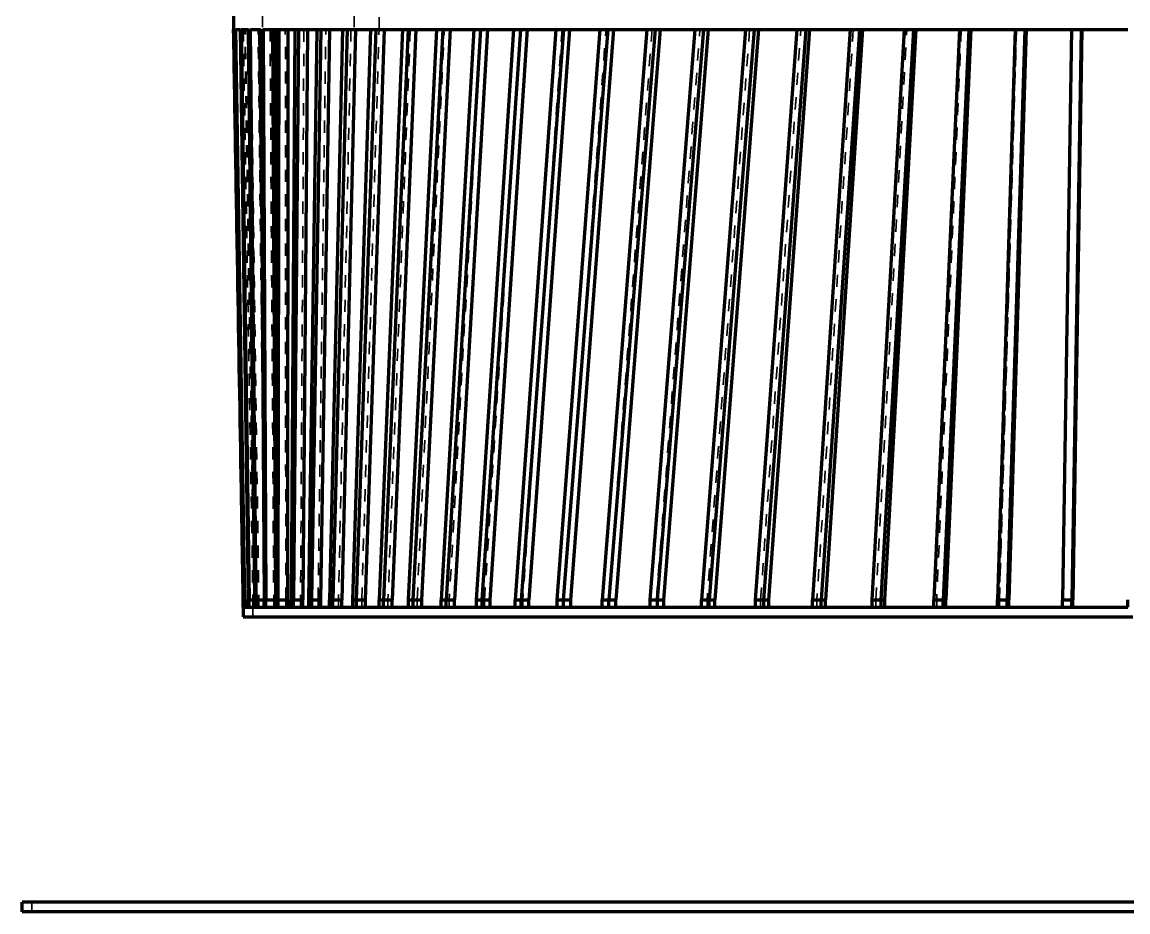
# Model space of a CAD drawing. Header units: inches. Extents: x -0.1 to 57.6, y -5.7 to 33.1.
# Drawn here: x 28.33 to 37.33, y 18.19 to 25.42 of the extents above; entities that cross this region are included whole.
import ezdxf

# ---------------------------------------------------------------- set-up
doc = ezdxf.new("R2010")
doc.units = ezdxf.units.IN
doc.header["$LTSCALE"] = 0.75
doc.header["$MEASUREMENT"] = 0
doc.linetypes.add('HIDDEN2', pattern=[0.1875, 0.125, -0.0625])
doc.layers.add('Hidden', color=7, linetype='HIDDEN2', lineweight=35)
doc.layers.add('Visible', color=7, linetype='Continuous', lineweight=70)

msp = doc.modelspace()

# ---------------------------------------------------------------- linework, layer by layer
at = {"layer": 'Hidden', "extrusion": (0, 1, 0)}
for p, q in [((30.2851, 25.484), (30.2851, 25.3659)), ((31.0293, 25.484), (31.0293, 25.3659)), ((31.0293, 25.484), (31.0293, 25.3659)), ((31.2339, 25.3659), (31.2339, 25.484)), ((31.2339, 25.3659), (31.2339, 25.484)), ((30.049, 25.3659), (30.1278, 20.7243)), ((30.0659, 25.3659), (30.061, 25.3659)), ((30.1372, 20.7243), (30.061, 25.3659)), ((30.1404, 20.7243), (30.0659, 25.3659)), ((30.1116, 25.3659), (30.1018, 25.3659)), ((30.1018, 25.3659), (30.1686, 20.7243)), ((30.1116, 25.3659), (30.1752, 20.7243)), ((30.1277, 25.3659), (30.2065, 20.7243)), ((30.1277, 25.3659), (30.2064, 20.7243)), ((30.2158, 20.7243), (30.1396, 25.3659)), ((30.2158, 20.7243), (30.1396, 25.3659)), ((30.2191, 20.7243), (30.1445, 25.3659)), ((30.2191, 20.7243), (30.1445, 25.3659)), ((30.186, 25.3659), (30.1712, 25.3659)), ((30.2223, 20.7243), (30.1712, 25.3659)), ((30.1799, 25.3659), (30.2471, 20.7243)), ((30.1799, 25.3659), (30.2471, 20.7243)), ((30.2321, 20.7243), (30.186, 25.3659)), ((30.1898, 25.3659), (30.2537, 20.7243)), ((30.1898, 25.3659), (30.2537, 20.7243)), ((30.3004, 20.7243), (30.2486, 25.3659)), ((30.3004, 20.7243), (30.2486, 25.3659)), ((30.2887, 25.3659), (30.2691, 25.3659)), ((30.2691, 25.3659), (30.2982, 20.7243)), ((30.2887, 25.3659), (30.3113, 20.7243)), ((30.3454, 25.3659), (30.3758, 20.7243)), ((30.3454, 25.3659), (30.3758, 20.7243)), ((30.3965, 20.7243), (30.395, 25.3659)), ((30.413, 20.7243), (30.4193, 25.3659)), ((30.4735, 20.7243), (30.4699, 25.3659)), ((30.4735, 20.7243), (30.4699, 25.3659)), ((30.5484, 25.3659), (30.5176, 20.7243)), ((30.5774, 25.3659), (30.5374, 20.7243)), ((30.6216, 25.3659), (30.5938, 20.7243)), ((30.6216, 25.3659), (30.5938, 20.7243)), ((30.6615, 20.7243), (30.7287, 25.3659)), ((30.6848, 20.7243), (30.7622, 25.3659)), ((30.7367, 20.7243), (30.8, 25.3659)), ((30.7367, 20.7243), (30.8, 25.3659)), ((30.9352, 25.3659), (30.8287, 20.7243)), ((30.9732, 25.3659), (30.8555, 20.7243)), ((31.0042, 25.3659), (30.9028, 20.7243)), ((31.0042, 25.3659), (30.9028, 20.7243)), ((31.0195, 20.7243), (31.1671, 25.3659)), ((31.0498, 20.7243), (31.2093, 25.3659)), ((31.0922, 20.7243), (31.2336, 25.3659)), ((31.0922, 20.7243), (31.2336, 25.3659)), ((31.4235, 25.3659), (31.2343, 20.7243)), ((31.4698, 25.3659), (31.2682, 20.7243)), ((31.4872, 25.3659), (31.3054, 20.7243)), ((31.4872, 25.3659), (31.3054, 20.7243)), ((31.4735, 20.7243), (31.7033, 25.3659)), ((31.511, 20.7243), (31.7535, 25.3659)), ((31.5428, 20.7243), (31.764, 25.3659)), ((31.5428, 20.7243), (31.764, 25.3659)), ((32.0055, 25.3659), (31.7374, 20.7243)), ((32.0594, 25.3659), (31.7786, 20.7243)), ((32.0629, 25.3659), (31.8046, 20.7243)), ((32.0629, 25.3659), (31.8046, 20.7243)), ((32.0265, 20.7243), (32.3288, 25.3659)), ((32.0714, 20.7243), (32.3862, 25.3659)), ((32.0912, 20.7243), (32.3827, 25.3659)), ((32.0912, 20.7243), (32.3827, 25.3659)), ((32.672, 25.3659), (32.3411, 20.7243)), ((32.7327, 25.3659), (32.3898, 20.7243)), ((32.7222, 25.3659), (32.403, 20.7243)), ((32.7222, 25.3659), (32.403, 20.7243)), ((32.6814, 20.7243), (33.0337, 25.3659)), ((32.7338, 20.7243), (33.0974, 25.3659)), ((32.7401, 20.7243), (33.08, 25.3659)), ((32.7401, 20.7243), (33.08, 25.3659)), ((33.4126, 25.3659), (33.0474, 20.7243)), ((33.4548, 25.3659), (33.1025, 20.7243)), ((33.4548, 25.3659), (33.1025, 20.7243)), ((33.4791, 25.3659), (33.1037, 20.7243)), ((33.4391, 20.7243), (33.807, 25.3659)), ((33.4901, 20.7243), (33.845, 25.3659)), ((33.4901, 20.7243), (33.845, 25.3659)), ((33.4991, 20.7243), (33.876, 25.3659)), ((34.2155, 25.3659), (33.856, 20.7243)), ((34.249, 25.3659), (33.9024, 20.7243)), ((34.249, 25.3659), (33.9024, 20.7243)), ((34.2868, 25.3659), (33.9196, 20.7243)), ((34.2971, 20.7243), (34.6365, 25.3659)), ((34.3384, 20.7243), (34.6654, 25.3659)), ((34.3384, 20.7243), (34.6654, 25.3659)), ((34.3642, 20.7243), (34.7097, 25.3659)), ((35.0682, 25.3659), (34.7612, 20.7243)), ((35.0925, 25.3659), (34.7967, 20.7243)), ((35.0925, 25.3659), (34.7967, 20.7243)), ((35.1431, 25.3659), (34.8315, 20.7243)), ((35.2461, 20.7243), (35.509, 25.3659)), ((35.2753, 20.7243), (35.5285, 25.3659)), ((35.2754, 20.7243), (35.5285, 25.3659)), ((35.3192, 20.7243), (35.5852, 25.3659)), ((35.9571, 25.3659), (35.7491, 20.7243)), ((35.9718, 25.3659), (35.7715, 20.7243)), ((35.9718, 25.3659), (35.7715, 20.7243)), ((36.0344, 25.3659), (35.8245, 20.7243)), ((36.2666, 20.7243), (36.4108, 25.3659)), ((36.2818, 20.7243), (36.4206, 25.3659)), ((36.4206, 25.3659), (36.2818, 20.7243)), ((36.3438, 20.7243), (36.4889, 25.3659)), ((36.8682, 25.3659), (36.7944, 20.7243)), ((36.8732, 25.3659), (36.8021, 20.7243)), ((36.8732, 25.3659), (36.8021, 20.7243)), ((36.9468, 25.3659), (36.8727, 20.7243)), ((30.3102, 20.7243), (30.2785, 23.8626)), ((30.3102, 20.7243), (30.2785, 23.8625)), ((30.1278, 20.6643), (30.1278, 20.7243)), ((30.1372, 20.6643), (30.1372, 20.7243)), ((30.1372, 20.7243), (30.1686, 20.7243)), ((30.1404, 20.6643), (30.1404, 20.7243)), ((30.1686, 20.6643), (30.1686, 20.7243)), ((30.1752, 20.7243), (30.1686, 20.7243)), ((30.1752, 20.6643), (30.1752, 20.7243)), ((30.2064, 20.6643), (30.2064, 20.7243)), ((30.2064, 20.6643), (30.2064, 20.7243)), ((30.2065, 20.6643), (30.2065, 20.7243)), ((30.2065, 20.6643), (30.2065, 20.7243)), ((30.2158, 20.6643), (30.2158, 20.7243)), ((30.2158, 20.6643), (30.2158, 20.7243)), ((30.2191, 20.6643), (30.2191, 20.7243)), ((30.2191, 20.6643), (30.2191, 20.7243)), ((30.2223, 20.6643), (30.2223, 20.7243)), ((30.2321, 20.7243), (30.2223, 20.7243)), ((30.2321, 20.6643), (30.2321, 20.7243)), ((30.2471, 20.6643), (30.2471, 20.7243)), ((30.2471, 20.6643), (30.2471, 20.7243)), ((30.2537, 20.6643), (30.2537, 20.7243)), ((30.2537, 20.6643), (30.2537, 20.7243)), ((30.2982, 20.6643), (30.2982, 20.7243)), ((30.3113, 20.7243), (30.2982, 20.7243)), ((30.3004, 20.6643), (30.3004, 20.7243)), ((30.3004, 20.6643), (30.3004, 20.7243)), ((30.3102, 20.6643), (30.3102, 20.7243)), ((30.3102, 20.6643), (30.3102, 20.7243)), ((30.3113, 20.6643), (30.3113, 20.7243)), ((30.3758, 20.6643), (30.3758, 20.7243)), ((30.3758, 20.6643), (30.3758, 20.7243)), ((30.3965, 20.6643), (30.3965, 20.7243)), ((30.413, 20.6643), (30.413, 20.7243)), ((30.4735, 20.6643), (30.4735, 20.7243)), ((30.4735, 20.6643), (30.4735, 20.7243)), ((30.5176, 20.6643), (30.5176, 20.7243)), ((30.5374, 20.6643), (30.5374, 20.7243)), ((30.5938, 20.6643), (30.5938, 20.7243)), ((30.5938, 20.6643), (30.5938, 20.7243)), ((30.6615, 20.6643), (30.6615, 20.7243)), ((30.6848, 20.6643), (30.6848, 20.7243)), ((30.7367, 20.6643), (30.7367, 20.7243)), ((30.7367, 20.6643), (30.7367, 20.7243)), ((30.8287, 20.6643), (30.8287, 20.7243)), ((30.8555, 20.6643), (30.8555, 20.7243)), ((30.9028, 20.6643), (30.9028, 20.7243)), ((30.9028, 20.6643), (30.9028, 20.7243)), ((31.0195, 20.6643), (31.0195, 20.7243)), ((31.0498, 20.6643), (31.0498, 20.7243)), ((31.0922, 20.6643), (31.0922, 20.7243)), ((31.0922, 20.6643), (31.0922, 20.7243)), ((31.2343, 20.6643), (31.2343, 20.7243)), ((31.2682, 20.6643), (31.2682, 20.7243)), ((31.3054, 20.6643), (31.3054, 20.7243)), ((31.3054, 20.6643), (31.3054, 20.7243)), ((31.4735, 20.6643), (31.4735, 20.7243)), ((31.511, 20.6643), (31.511, 20.7243)), ((31.5428, 20.6643), (31.5428, 20.7243)), ((31.5428, 20.6643), (31.5428, 20.7243)), ((31.7374, 20.6643), (31.7374, 20.7243)), ((31.7786, 20.6643), (31.7786, 20.7243)), ((31.8046, 20.6643), (31.8046, 20.7243)), ((31.8046, 20.6643), (31.8046, 20.7243)), ((32.0265, 20.6643), (32.0265, 20.7243)), ((32.0714, 20.6643), (32.0714, 20.7243)), ((32.0912, 20.6643), (32.0912, 20.7243)), ((32.0912, 20.6643), (32.0912, 20.7243)), ((32.3411, 20.6643), (32.3411, 20.7243)), ((32.3898, 20.6643), (32.3898, 20.7243)), ((32.403, 20.6643), (32.403, 20.7243)), ((32.403, 20.6643), (32.403, 20.7243)), ((32.6814, 20.6643), (32.6814, 20.7243)), ((32.7338, 20.6643), (32.7338, 20.7243)), ((32.7401, 20.6643), (32.7401, 20.7243)), ((32.7401, 20.6643), (32.7401, 20.7243)), ((33.0474, 20.6643), (33.0474, 20.7243)), ((33.1025, 20.6643), (33.1025, 20.7243)), ((33.1025, 20.6643), (33.1025, 20.7243)), ((33.1037, 20.6643), (33.1037, 20.7243)), ((33.4391, 20.6643), (33.4391, 20.7243)), ((33.4901, 20.6643), (33.4901, 20.7243)), ((33.4901, 20.6643), (33.4901, 20.7243)), ((33.4991, 20.6643), (33.4991, 20.7243)), ((33.856, 20.6643), (33.856, 20.7243)), ((33.9024, 20.6643), (33.9024, 20.7243)), ((33.9024, 20.6643), (33.9024, 20.7243)), ((33.9196, 20.6643), (33.9196, 20.7243)), ((34.2971, 20.6643), (34.2971, 20.7243)), ((34.3384, 20.6643), (34.3384, 20.7243)), ((34.3384, 20.6643), (34.3384, 20.7243)), ((34.3642, 20.6643), (34.3642, 20.7243)), ((34.7612, 20.6643), (34.7612, 20.7243)), ((34.7967, 20.6643), (34.7967, 20.7243)), ((34.7967, 20.6643), (34.7967, 20.7243)), ((34.8315, 20.6643), (34.8315, 20.7243)), ((35.2461, 20.6643), (35.2461, 20.7243)), ((35.2753, 20.6643), (35.2753, 20.7243)), ((35.2754, 20.6643), (35.2754, 20.7243)), ((35.3192, 20.6643), (35.3192, 20.7243)), ((35.7491, 20.6643), (35.7491, 20.7243)), ((35.7715, 20.6643), (35.7715, 20.7243)), ((35.7715, 20.6643), (35.7715, 20.7243)), ((35.8245, 20.6643), (35.8245, 20.7243)), ((36.2666, 20.6643), (36.2666, 20.7243)), ((36.2818, 20.6643), (36.2818, 20.7243)), ((36.2818, 20.6643), (36.2818, 20.7243)), ((36.3438, 20.6643), (36.3438, 20.7243)), ((36.7944, 20.6643), (36.7944, 20.7243)), ((36.8021, 20.6643), (36.8021, 20.7243)), ((36.8021, 20.6643), (36.8021, 20.7243)), ((36.8727, 20.6643), (36.8727, 20.7243)), ((30.2064, 20.5855), (30.2064, 20.6643)), ((30.2064, 20.5855), (30.2064, 20.6643)), ((28.4064, 18.2643), (28.4064, 18.1855))]:
    msp.add_line(p, q, dxfattribs=at)
at = {"layer": 'Visible', "extrusion": (0, 1, 0)}
for p, q in [((30.0489, 25.484), (30.0489, 25.3659)), ((30.049, 25.3659), (30.061, 25.3659)), ((30.049, 25.3659), (30.1276, 20.7243)), ((30.1372, 20.7243), (30.061, 25.3659)), ((30.0659, 25.3659), (30.1018, 25.3659)), ((30.1404, 20.7243), (30.0659, 25.3659)), ((30.1018, 25.3659), (30.1686, 20.7243)), ((30.1116, 25.3659), (30.1712, 25.3659)), ((30.1116, 25.3659), (30.1752, 20.7243)), ((30.2223, 20.7243), (30.1712, 25.3659)), ((30.186, 25.3659), (30.2691, 25.3659)), ((30.2321, 20.7243), (30.186, 25.3659)), ((30.2785, 23.8626), (30.2633, 25.3659)), ((30.2785, 23.8625), (30.2633, 25.3659)), ((30.2691, 25.3659), (30.2982, 20.7243)), ((30.2887, 25.3659), (30.395, 25.3659)), ((30.2887, 25.3659), (30.3113, 20.7243)), ((30.365, 25.3659), (30.3889, 20.7243)), ((30.365, 25.3659), (30.3889, 20.7243)), ((30.395, 25.3659), (30.4193, 25.3659)), ((30.3965, 20.7243), (30.395, 25.3659)), ((30.413, 20.7243), (30.4193, 25.3659)), ((30.4193, 25.3659), (30.5484, 25.3659)), ((30.49, 20.7243), (30.4942, 25.3659)), ((30.49, 20.7243), (30.4942, 25.3659)), ((30.5484, 25.3659), (30.5175, 20.7243)), ((30.5774, 25.3659), (30.5374, 20.7243)), ((30.5484, 25.3659), (30.5774, 25.3659)), ((30.5774, 25.3659), (30.7287, 25.3659)), ((30.6506, 25.3659), (30.6136, 20.7243)), ((30.6506, 25.3659), (30.6136, 20.7243)), ((30.6615, 20.7243), (30.7287, 25.3659)), ((30.6848, 20.7243), (30.7622, 25.3659)), ((30.7287, 25.3659), (30.7622, 25.3659)), ((30.76, 20.7243), (30.8335, 25.3659)), ((30.76, 20.7243), (30.8335, 25.3659)), ((30.7622, 25.3659), (30.9352, 25.3659)), ((30.9352, 25.3659), (30.8287, 20.7243)), ((30.9732, 25.3659), (30.8555, 20.7243)), ((31.0422, 25.3659), (30.9295, 20.7243)), ((31.0422, 25.3659), (30.9295, 20.7243)), ((30.9352, 25.3659), (30.9732, 25.3659)), ((30.9732, 25.3659), (31.1671, 25.3659)), ((31.0195, 20.7243), (31.1671, 25.3659)), ((31.0498, 20.7243), (31.2093, 25.3659)), ((31.1225, 20.7243), (31.2758, 25.3659)), ((31.1225, 20.7243), (31.2758, 25.3659)), ((31.1671, 25.3659), (31.2093, 25.3659)), ((31.2093, 25.3659), (31.4235, 25.3659)), ((31.4235, 25.3659), (31.2343, 20.7243)), ((31.4698, 25.3659), (31.2682, 20.7243)), ((31.5335, 25.3659), (31.3393, 20.7243)), ((31.5335, 25.3659), (31.3393, 20.7243)), ((31.4235, 25.3659), (31.4698, 25.3659)), ((31.4698, 25.3659), (31.7033, 25.3659)), ((31.4735, 20.7243), (31.7033, 25.3659)), ((31.511, 20.7243), (31.7535, 25.3659)), ((31.5802, 20.7243), (31.8141, 25.3659)), ((31.5802, 20.7243), (31.8141, 25.3659)), ((31.7033, 25.3659), (31.7535, 25.3659)), ((32.0055, 25.3659), (31.7374, 20.7243)), ((31.7535, 25.3659), (32.0055, 25.3659)), ((32.0594, 25.3659), (31.7786, 20.7243)), ((32.1168, 25.3659), (31.8457, 20.7243)), ((32.1168, 25.3659), (31.8457, 20.7243)), ((32.0055, 25.3659), (32.0594, 25.3659)), ((32.0265, 20.7243), (32.3288, 25.3659)), ((32.0594, 25.3659), (32.3288, 25.3659)), ((32.0714, 20.7243), (32.3862, 25.3659)), ((32.1361, 20.7243), (32.4401, 25.3659)), ((32.1361, 20.7243), (32.4401, 25.3659)), ((32.3288, 25.3659), (32.3862, 25.3659)), ((32.672, 25.3659), (32.3411, 20.7243)), ((32.3862, 25.3659), (32.672, 25.3659)), ((32.7327, 25.3659), (32.3897, 20.7243)), ((32.7829, 25.3659), (32.4517, 20.7243)), ((32.7829, 25.3659), (32.4517, 20.7243)), ((32.672, 25.3659), (32.7327, 25.3659)), ((32.6814, 20.7243), (33.0337, 25.3659)), ((32.7327, 25.3659), (33.0337, 25.3659)), ((32.7338, 20.7243), (33.0974, 25.3659)), ((32.7925, 20.7243), (33.1437, 25.3659)), ((32.7925, 20.7243), (33.1437, 25.3659)), ((33.0337, 25.3659), (33.0974, 25.3659)), ((33.4126, 25.3659), (33.0474, 20.7243)), ((33.0974, 25.3659), (33.4126, 25.3659)), ((33.4791, 25.3659), (33.1036, 20.7243)), ((33.5213, 25.3659), (33.1588, 20.7243)), ((33.5213, 25.3659), (33.1588, 20.7243)), ((33.4126, 25.3659), (33.4791, 25.3659)), ((33.4391, 20.7243), (33.807, 25.3659)), ((33.4791, 25.3659), (33.807, 25.3659)), ((33.4991, 20.7243), (33.876, 25.3659)), ((33.5501, 20.7243), (33.914, 25.3659)), ((33.5501, 20.7243), (33.914, 25.3659)), ((33.807, 25.3659), (33.876, 25.3659)), ((34.2155, 25.3659), (33.856, 20.7243)), ((33.876, 25.3659), (34.2155, 25.3659)), ((34.2868, 25.3659), (33.9196, 20.7243)), ((34.3203, 25.3659), (33.966, 20.7243)), ((34.3203, 25.3659), (33.966, 20.7243)), ((34.2155, 25.3659), (34.2868, 25.3659)), ((34.2868, 25.3659), (34.6365, 25.3659)), ((34.2971, 20.7243), (34.6365, 25.3659)), ((34.3642, 20.7243), (34.7097, 25.3659)), ((34.4055, 20.7243), (34.7387, 25.3659)), ((34.4055, 20.7243), (34.7387, 25.3659)), ((34.6365, 25.3659), (34.7097, 25.3659)), ((34.7097, 25.3659), (35.0682, 25.3659)), ((35.0682, 25.3659), (34.7612, 20.7243)), ((35.1431, 25.3659), (34.8315, 20.7243)), ((35.1674, 25.3659), (34.867, 20.7243)), ((35.1674, 25.3659), (34.867, 20.7243)), ((35.0682, 25.3659), (35.1431, 25.3659)), ((35.1431, 25.3659), (35.509, 25.3659)), ((35.2461, 20.7243), (35.509, 25.3659)), ((35.3192, 20.7243), (35.5852, 25.3659)), ((35.3485, 20.7243), (35.6048, 25.3659)), ((35.3485, 20.7243), (35.6048, 25.3659)), ((35.509, 25.3659), (35.5852, 25.3659)), ((35.5852, 25.3659), (35.9571, 25.3659)), ((35.9571, 25.3659), (35.7491, 20.7243)), ((36.0344, 25.3659), (35.8245, 20.7243)), ((36.0492, 25.3659), (35.847, 20.7243)), ((36.0492, 25.3659), (35.847, 20.7243)), ((35.9571, 25.3659), (36.0344, 25.3659)), ((36.0344, 25.3659), (36.4108, 25.3659)), ((36.4108, 25.3659), (36.2666, 20.7243)), ((36.4889, 25.3659), (36.3438, 20.7243)), ((36.3591, 20.7243), (36.4987, 25.3659)), ((36.4987, 25.3659), (36.3591, 20.7243)), ((36.4108, 25.3659), (36.4889, 25.3659)), ((36.4889, 25.3659), (36.8682, 25.3659)), ((36.8682, 25.3659), (36.7943, 20.7243)), ((36.8682, 25.3659), (36.9468, 25.3659)), ((36.9468, 25.3659), (36.8727, 20.7243)), ((36.9517, 25.3659), (36.8804, 20.7243)), ((36.9517, 25.3659), (36.8804, 20.7243)), ((36.9468, 25.3659), (37.3276, 25.3659)), ((30.1276, 20.7243), (30.1276, 20.6643)), ((30.1276, 20.7243), (30.1276, 20.6643)), ((30.1276, 20.7243), (30.1278, 20.7243)), ((30.1278, 20.7243), (30.1372, 20.7243)), ((30.1278, 20.6643), (30.1278, 20.7243)), ((30.1372, 20.6643), (30.1372, 20.7243)), ((30.1404, 20.6643), (30.1404, 20.7243)), ((30.1686, 20.6643), (30.1686, 20.7243)), ((30.1752, 20.7243), (30.2223, 20.7243)), ((30.1752, 20.6643), (30.1752, 20.7243)), ((30.2223, 20.6643), (30.2223, 20.7243)), ((30.2321, 20.7243), (30.2982, 20.7243)), ((30.2321, 20.6643), (30.2321, 20.7243)), ((30.2982, 20.6643), (30.2982, 20.7243)), ((30.3113, 20.7243), (30.3889, 20.7243)), ((30.3113, 20.6643), (30.3113, 20.7243)), ((30.3889, 20.6643), (30.3889, 20.7243)), ((30.3889, 20.7243), (30.3889, 20.7243)), ((30.3889, 20.6643), (30.3889, 20.7243)), ((30.3965, 20.7243), (30.4046, 20.7243)), ((30.3965, 20.6643), (30.3965, 20.7243)), ((30.4046, 20.7243), (30.413, 20.7243)), ((30.413, 20.7243), (30.49, 20.7243)), ((30.413, 20.6643), (30.413, 20.7243)), ((30.49, 20.6643), (30.49, 20.7243)), ((30.49, 20.7243), (30.49, 20.7243)), ((30.49, 20.7243), (30.49, 20.7243)), ((30.49, 20.6643), (30.49, 20.7243)), ((30.5175, 20.7243), (30.5273, 20.7243)), ((30.5175, 20.6643), (30.5175, 20.7243)), ((30.5273, 20.7243), (30.5374, 20.7243)), ((30.5374, 20.7243), (30.6136, 20.7243)), ((30.5374, 20.6643), (30.5374, 20.7243)), ((30.6136, 20.6643), (30.6136, 20.7243)), ((30.6136, 20.7243), (30.6136, 20.7243)), ((30.6136, 20.7243), (30.6136, 20.7243)), ((30.6136, 20.6643), (30.6136, 20.7243)), ((30.6615, 20.7243), (30.673, 20.7243)), ((30.6615, 20.6643), (30.6615, 20.7243)), ((30.673, 20.7243), (30.6848, 20.7243)), ((30.6848, 20.7243), (30.76, 20.7243)), ((30.6848, 20.6643), (30.6848, 20.7243)), ((30.76, 20.6643), (30.76, 20.7243)), ((30.76, 20.7243), (30.76, 20.7243)), ((30.76, 20.7243), (30.76, 20.7243)), ((30.76, 20.6643), (30.76, 20.7243)), ((30.8287, 20.7243), (30.842, 20.7243)), ((30.8287, 20.6643), (30.8287, 20.7243)), ((30.842, 20.7243), (30.8555, 20.7243)), ((30.8555, 20.7243), (30.9295, 20.7243)), ((30.8555, 20.6643), (30.8555, 20.7243)), ((30.9295, 20.6643), (30.9295, 20.7243)), ((30.9295, 20.7243), (30.9295, 20.7243)), ((30.9295, 20.7243), (30.9295, 20.7243)), ((30.9295, 20.6643), (30.9295, 20.7243)), ((31.0195, 20.7243), (31.0345, 20.7243)), ((31.0195, 20.6643), (31.0195, 20.7243)), ((31.0345, 20.7243), (31.0498, 20.7243)), ((31.0498, 20.7243), (31.1225, 20.7243)), ((31.0498, 20.6643), (31.0498, 20.7243)), ((31.1225, 20.6643), (31.1225, 20.7243)), ((31.1225, 20.7243), (31.1225, 20.7243)), ((31.1225, 20.6643), (31.1225, 20.7243)), ((31.1225, 20.7243), (31.1225, 20.7243)), ((31.2343, 20.7243), (31.2511, 20.7243)), ((31.2343, 20.6643), (31.2343, 20.7243)), ((31.2511, 20.7243), (31.2682, 20.7243)), ((31.2682, 20.7243), (31.3393, 20.7243)), ((31.2682, 20.6643), (31.2682, 20.7243)), ((31.3393, 20.6643), (31.3393, 20.7243)), ((31.3393, 20.7243), (31.3393, 20.7243)), ((31.3393, 20.7243), (31.3393, 20.7243)), ((31.3393, 20.6643), (31.3393, 20.7243)), ((31.4735, 20.7243), (31.4921, 20.7243)), ((31.4735, 20.6643), (31.4735, 20.7243)), ((31.4921, 20.7243), (31.511, 20.7243)), ((31.511, 20.7243), (31.5802, 20.7243)), ((31.511, 20.6643), (31.511, 20.7243)), ((31.5802, 20.6643), (31.5802, 20.7243)), ((31.5802, 20.7243), (31.5802, 20.7243)), ((31.5802, 20.7243), (31.5802, 20.7243)), ((31.5802, 20.6643), (31.5802, 20.7243)), ((31.7374, 20.7243), (31.7579, 20.7243)), ((31.7374, 20.6643), (31.7374, 20.7243)), ((31.7579, 20.7243), (31.7786, 20.7243)), ((31.7786, 20.7243), (31.8457, 20.7243)), ((31.7786, 20.6643), (31.7786, 20.7243)), ((31.8457, 20.6643), (31.8457, 20.7243)), ((31.8457, 20.7243), (31.8457, 20.7243)), ((31.8457, 20.7243), (31.8457, 20.7243)), ((31.8457, 20.6643), (31.8457, 20.7243)), ((32.0265, 20.7243), (32.0489, 20.7243)), ((32.0265, 20.6643), (32.0265, 20.7243)), ((32.0489, 20.7243), (32.0714, 20.7243)), ((32.0714, 20.7243), (32.1361, 20.7243)), ((32.0714, 20.6643), (32.0714, 20.7243)), ((32.1361, 20.6643), (32.1361, 20.7243)), ((32.1361, 20.7243), (32.1361, 20.7243)), ((32.1361, 20.7243), (32.1361, 20.7243)), ((32.1361, 20.6643), (32.1361, 20.7243)), ((32.3411, 20.7243), (32.3653, 20.7243)), ((32.3411, 20.6643), (32.3411, 20.7243)), ((32.3653, 20.7243), (32.3897, 20.7243)), ((32.3897, 20.7243), (32.4517, 20.7243)), ((32.3897, 20.6643), (32.3897, 20.7243)), ((32.4517, 20.6643), (32.4517, 20.7243)), ((32.4517, 20.7243), (32.4517, 20.7243)), ((32.4517, 20.7243), (32.4517, 20.7243)), ((32.4517, 20.6643), (32.4517, 20.7243)), ((32.6814, 20.7243), (32.7075, 20.7243)), ((32.6814, 20.6643), (32.6814, 20.7243)), ((32.7075, 20.7243), (32.7338, 20.7243)), ((32.7338, 20.7243), (32.7925, 20.7243)), ((32.7338, 20.6643), (32.7338, 20.7243)), ((32.7925, 20.6643), (32.7925, 20.7243)), ((32.7925, 20.7243), (32.7925, 20.7243)), ((32.7925, 20.7243), (32.7925, 20.7243)), ((32.7925, 20.6643), (32.7925, 20.7243)), ((33.0474, 20.7243), (33.0754, 20.7243)), ((33.0474, 20.6643), (33.0474, 20.7243)), ((33.0754, 20.7243), (33.1036, 20.7243)), ((33.1036, 20.7243), (33.1588, 20.7243)), ((33.1036, 20.6643), (33.1036, 20.7243)), ((33.1588, 20.6643), (33.1588, 20.7243)), ((33.1588, 20.7243), (33.1588, 20.7243)), ((33.1588, 20.7243), (33.1588, 20.7243)), ((33.1588, 20.6643), (33.1588, 20.7243)), ((33.4391, 20.7243), (33.469, 20.7243)), ((33.4391, 20.6643), (33.4391, 20.7243)), ((33.469, 20.7243), (33.4991, 20.7243)), ((33.4991, 20.7243), (33.5501, 20.7243)), ((33.4991, 20.6643), (33.4991, 20.7243)), ((33.5501, 20.6643), (33.5501, 20.7243)), ((33.5501, 20.7243), (33.5501, 20.7243)), ((33.5501, 20.7243), (33.5501, 20.7243)), ((33.5501, 20.6643), (33.5501, 20.7243)), ((33.856, 20.7243), (33.8877, 20.7243)), ((33.856, 20.6643), (33.856, 20.7243)), ((33.8877, 20.7243), (33.9196, 20.7243)), ((33.9196, 20.7243), (33.966, 20.7243)), ((33.9196, 20.6643), (33.9196, 20.7243)), ((33.966, 20.6643), (33.966, 20.7243)), ((33.966, 20.7243), (33.966, 20.7243)), ((33.966, 20.7243), (33.966, 20.7243)), ((33.966, 20.6643), (33.966, 20.7243)), ((34.2971, 20.7243), (34.3306, 20.7243)), ((34.2971, 20.6643), (34.2971, 20.7243)), ((34.3306, 20.7243), (34.3642, 20.7243)), ((34.3642, 20.7243), (34.4055, 20.7243)), ((34.3642, 20.6643), (34.3642, 20.7243)), ((34.4055, 20.6643), (34.4055, 20.7243)), ((34.4055, 20.7243), (34.4055, 20.7243)), ((34.4055, 20.7243), (34.4055, 20.7243)), ((34.4055, 20.6643), (34.4055, 20.7243)), ((34.7612, 20.7243), (34.7963, 20.7243)), ((34.7612, 20.6643), (34.7612, 20.7243)), ((34.7963, 20.7243), (34.8315, 20.7243)), ((34.8315, 20.7243), (34.867, 20.7243)), ((34.8315, 20.6643), (34.8315, 20.7243)), ((34.867, 20.6643), (34.867, 20.7243)), ((34.867, 20.7243), (34.867, 20.7243)), ((34.867, 20.7243), (34.867, 20.7243)), ((34.867, 20.6643), (34.867, 20.7243)), ((35.2461, 20.7243), (35.2826, 20.7243)), ((35.2461, 20.6643), (35.2461, 20.7243)), ((35.2826, 20.7243), (35.3192, 20.7243)), ((35.3192, 20.7243), (35.3485, 20.7243)), ((35.3192, 20.6643), (35.3192, 20.7243)), ((35.3485, 20.6643), (35.3485, 20.7243)), ((35.3485, 20.7243), (35.3485, 20.7243)), ((35.3485, 20.7243), (35.3485, 20.7243)), ((35.3485, 20.6643), (35.3485, 20.7243)), ((35.7491, 20.7243), (35.7868, 20.7243)), ((35.7491, 20.6643), (35.7491, 20.7243)), ((35.7868, 20.7243), (35.8245, 20.7243)), ((35.8245, 20.7243), (35.847, 20.7243)), ((35.8245, 20.6643), (35.8245, 20.7243)), ((35.847, 20.6643), (35.847, 20.7243)), ((35.847, 20.7243), (35.847, 20.7243)), ((35.847, 20.7243), (35.847, 20.7243)), ((35.847, 20.6643), (35.847, 20.7243)), ((36.2666, 20.7243), (36.3052, 20.7243)), ((36.2666, 20.6643), (36.2666, 20.7243)), ((36.3052, 20.7243), (36.3438, 20.7243)), ((36.3438, 20.7243), (36.3591, 20.7243)), ((36.3438, 20.6643), (36.3438, 20.7243)), ((36.3591, 20.6643), (36.3591, 20.7243)), ((36.3591, 20.7243), (36.3591, 20.7243)), ((36.3591, 20.7243), (36.3591, 20.7243)), ((36.3591, 20.6643), (36.3591, 20.7243)), ((36.7943, 20.7243), (36.8335, 20.7243)), ((36.7943, 20.6643), (36.7943, 20.7243)), ((36.8335, 20.7243), (36.8727, 20.7243)), ((36.8727, 20.7243), (36.8804, 20.7243)), ((36.8727, 20.6643), (36.8727, 20.7243)), ((36.8804, 20.6643), (36.8804, 20.7243)), ((36.8804, 20.7243), (36.8804, 20.7243)), ((36.8804, 20.7243), (36.8804, 20.7243)), ((36.8804, 20.6643), (36.8804, 20.7243)), ((37.3276, 20.7243), (37.3276, 20.7243)), ((37.3276, 20.6643), (37.3276, 20.7243)), ((37.3276, 20.6643), (37.3276, 20.7243)), ((37.3276, 20.7243), (37.3276, 20.7243)), ((30.1276, 20.6643), (30.1276, 20.5855)), ((30.1276, 20.6643), (30.1387, 20.6643)), ((30.1276, 20.6643), (30.1276, 20.5855)), ((30.1387, 20.6643), (30.1718, 20.6643)), ((30.1718, 20.6643), (30.227, 20.6643)), ((30.227, 20.6643), (30.3046, 20.6643)), ((30.3046, 20.6643), (30.4046, 20.6643)), ((30.4046, 20.6643), (30.5273, 20.6643)), ((30.5273, 20.6643), (30.673, 20.6643)), ((30.673, 20.6643), (30.842, 20.6643)), ((30.842, 20.6643), (31.0345, 20.6643)), ((31.0345, 20.6643), (31.2511, 20.6643)), ((31.2511, 20.6643), (31.4921, 20.6643)), ((31.4921, 20.6643), (31.7579, 20.6643)), ((31.7579, 20.6643), (32.0489, 20.6643)), ((32.0489, 20.6643), (32.3653, 20.6643)), ((32.3653, 20.6643), (32.7075, 20.6643)), ((32.7075, 20.6643), (33.0754, 20.6643)), ((33.0754, 20.6643), (33.469, 20.6643)), ((33.469, 20.6643), (33.8877, 20.6643)), ((33.8877, 20.6643), (34.3306, 20.6643)), ((34.3306, 20.6643), (34.7963, 20.6643)), ((34.7963, 20.6643), (35.2826, 20.6643)), ((35.2826, 20.6643), (35.7868, 20.6643)), ((35.7868, 20.6643), (36.3052, 20.6643)), ((36.3052, 20.6643), (36.8335, 20.6643)), ((36.8335, 20.6643), (37.3276, 20.6643)), ((30.1276, 20.5855), (37.367, 20.5855)), ((46.4064, 18.2643), (28.3276, 18.2643)), ((28.3276, 18.1855), (28.3276, 18.2643)), ((46.4064, 18.1855), (28.3276, 18.1855))]:
    msp.add_line(p, q, dxfattribs=at)
at = {"layer": 'Visible'}
msp.add_open_spline([(30.1276, 20.7243), (30.1265, 20.7899), (30.1254, 20.8555), (30.121, 21.1179), (30.1176, 21.3148), (30.1043, 22.102), (30.0943, 22.6925), (30.0725, 23.9773), (30.0607, 24.6716), (30.0489, 25.3659)], degree=3, knots=[0, 0, 0, 0, 10.000001, 10.000001, 40.000016, 40.000016, 130.000087, 130.000087, 235.826129, 235.826129, 235.826129, 235.826129], dxfattribs=at)
msp.add_open_spline([(30.3889, 20.7243), (30.3889, 20.7243), (30.3889, 20.7243), (30.3889, 20.7243)], degree=3, dxfattribs=at)

doc.saveas('drawing.dxf')
